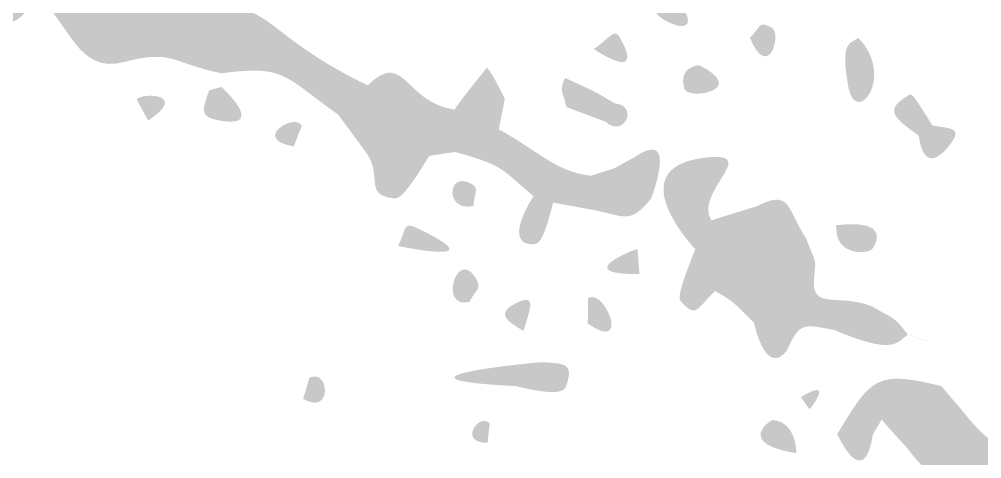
# Model space of a CAD drawing. Header units: millimetres. Extents: x 1329 to 1518, y 49 to 125.
# Drawn here: x 1357.86 to 1370.78, y 64.2 to 70.1 of the extents above; entities that cross this region are included whole.
import ezdxf

# ---------------------------------------------------------------- set-up
doc = ezdxf.new("R2010")
doc.units = ezdxf.units.MM

msp = doc.modelspace()

# ---------------------------------------------------------------- hatches: boundary and pattern name
at = {"true_color": 0x080808, "transparency": 33554687}
h = msp.add_hatch(color=18, dxfattribs=at)
edge = h.paths.add_edge_path(flags=0)
edge.add_spline(control_points=[(1357.938, 71.467), (1357.938, 71.467), (1358.009, 71.044), (1358.009, 71.044), (1357.658, 70.688), (1357.342, 70.357), (1357.285, 70.297), (1357.041, 70.245), (1356.943, 69.941), (1356.675, 70.379), (1357.572, 70.943), (1357.769, 71.421), (1357.938, 71.467)], knot_values=[0, 0, 0, 0, 1, 1, 1, 2, 2, 2, 3, 3, 3, 4, 4, 4, 4], degree=3, periodic=1)
h = msp.add_hatch(color=18, dxfattribs=at)
edge = h.paths.add_edge_path(flags=0)
edge.add_spline(control_points=[(1359.088, 71.232), (1359.393, 70.726), (1359.345, 70.525), (1359.93, 70.649), (1360.154, 70.401), (1360.1, 70.337), (1360.381, 70.288), (1361.293, 70.303), (1361.127, 69.897), (1362.54, 69.21), (1362.54, 69.21), (1362.141, 68.821), (1362.141, 68.821), (1361.411, 69.33), (1361.446, 69.488), (1360.576, 69.373), (1359.902, 69.51), (1359.932, 69.699), (1359.261, 69.522), (1358.642, 69.358), (1358.522, 70.078), (1358.116, 70.39), (1358.091, 70.728), (1358.071, 70.714), (1358.111, 70.848), (1358.203, 70.862), (1358.182, 70.884), (1358.259, 70.897), (1358.301, 70.903), (1358.298, 70.902), (1358.784, 70.971), (1358.806, 70.994), (1358.807, 70.985), (1359.088, 71.232)], knot_values=[0, 0, 0, 0, 1, 1, 1, 2, 2, 2, 3, 3, 3, 4, 4, 4, 5, 5, 5, 6, 6, 6, 7, 7, 7, 8, 8, 8, 9, 9, 9, 10, 10, 10, 11, 11, 11, 11], degree=3, periodic=1)
h = msp.add_hatch(color=18, dxfattribs=at)
edge = h.paths.add_edge_path(flags=0)
edge.add_spline(control_points=[(1358.009, 71.044), (1358.009, 71.044), (1358.111, 70.848), (1358.111, 70.848), (1358.071, 70.714), (1358.091, 70.728), (1358.116, 70.39), (1357.817, 70.019), (1357.731, 69.919), (1357.285, 70.297), (1357.342, 70.357), (1357.658, 70.688), (1358.009, 71.044)], knot_values=[0, 0, 0, 0, 1, 1, 1, 2, 2, 2, 3, 3, 3, 4, 4, 4, 4], degree=3, periodic=1)
h = msp.add_hatch(color=18, dxfattribs=at)
edge = h.paths.add_edge_path(flags=0)
edge.add_spline(control_points=[(1366.678, 70.407), (1367.154, 69.729), (1366.423, 70.097), (1366.418, 70.18), (1366.417, 70.207), (1366.418, 70.18), (1366.678, 70.407)], knot_values=[0, 0, 0, 0, 1, 1, 1, 2, 2, 2, 2], degree=3, periodic=1)
h = msp.add_hatch(color=18, dxfattribs=at)
edge = h.paths.add_edge_path(flags=0)
edge.add_spline(control_points=[(1367.67, 69.852), (1367.82, 69.989), (1367.78, 70.088), (1367.961, 69.986), (1368.109, 69.903), (1367.914, 69.251), (1367.67, 69.852)], knot_values=[0, 0, 0, 0, 1, 1, 1, 2, 2, 2, 2], degree=3, periodic=1)
h = msp.add_hatch(color=18, dxfattribs=at)
edge = h.paths.add_edge_path(flags=0)
edge.add_spline(control_points=[(1365.575, 69.698), (1365.822, 69.871), (1365.85, 69.993), (1365.94, 69.826), (1366.256, 69.241), (1365.6, 69.681), (1365.575, 69.698)], knot_values=[0, 0, 0, 0, 1, 1, 1, 2, 2, 2, 2], degree=3, periodic=1)
h = msp.add_hatch(color=18, dxfattribs=at)
edge = h.paths.add_edge_path(flags=0)
edge.add_spline(control_points=[(1369.128, 69.848), (1369.633, 69.326), (1369.088, 68.633), (1368.99, 69.198), (1368.891, 69.779), (1368.988, 69.76), (1369.128, 69.848)], knot_values=[0, 0, 0, 0, 1, 1, 1, 2, 2, 2, 2], degree=3, periodic=1)
h = msp.add_hatch(color=18, dxfattribs=at)
edge = h.paths.add_edge_path(flags=0)
edge.add_spline(control_points=[(1362.54, 69.21), (1363.035, 69.703), (1363.027, 68.985), (1363.705, 68.885), (1363.705, 68.885), (1363.883, 68.708), (1363.883, 68.708), (1363.769, 68.494), (1363.778, 68.511), (1363.769, 68.494), (1363.721, 68.394), (1363.752, 68.4), (1363.711, 68.317), (1363.711, 68.317), (1363.366, 68.267), (1363.366, 68.267), (1363.299, 68.274), (1362.877, 68.317), (1362.523, 68.305), (1362.523, 68.305), (1362.141, 68.821), (1362.141, 68.821), (1362.141, 68.821), (1362.54, 69.21), (1362.54, 69.21)], knot_values=[0, 0, 0, 0, 1, 1, 1, 2, 2, 2, 3, 3, 3, 4, 4, 4, 5, 5, 5, 6, 6, 6, 7, 7, 7, 8, 8, 8, 8], degree=3, periodic=1)
h = msp.add_hatch(color=18, dxfattribs=at)
edge = h.paths.add_edge_path(flags=0)
edge.add_spline(control_points=[(1364.141, 69.45), (1364.243, 69.314), (1364.22, 69.333), (1364.381, 69.034), (1364.381, 69.034), (1364.299, 68.621), (1364.299, 68.621), (1364.299, 68.621), (1363.883, 68.708), (1363.883, 68.708), (1363.883, 68.708), (1363.705, 68.885), (1363.705, 68.885), (1363.793, 69.022), (1364.105, 69.406), (1364.141, 69.45)], knot_values=[0, 0, 0, 0, 1, 1, 1, 2, 2, 2, 3, 3, 3, 4, 4, 4, 5, 5, 5, 5], degree=3, periodic=1)
h = msp.add_hatch(color=18, dxfattribs=at)
edge = h.paths.add_edge_path(flags=0)
edge.add_spline(control_points=[(1366.992, 69.482), (1367.668, 69.14), (1366.833, 69.009), (1366.789, 69.167), (1366.706, 69.471), (1366.978, 69.476), (1366.992, 69.482)], knot_values=[0, 0, 0, 0, 1, 1, 1, 2, 2, 2, 2], degree=3, periodic=1)
h = msp.add_hatch(color=18, dxfattribs=at)
edge = h.paths.add_edge_path(flags=0)
edge.add_spline(control_points=[(1365.189, 69.312), (1365.541, 69.145), (1365.521, 69.173), (1365.856, 68.969), (1365.856, 68.969), (1365.735, 68.722), (1365.735, 68.722), (1365.735, 68.722), (1365.207, 68.92), (1365.207, 68.92), (1365.163, 69.134), (1365.103, 69.119), (1365.189, 69.312)], knot_values=[0, 0, 0, 0, 1, 1, 1, 2, 2, 2, 3, 3, 3, 4, 4, 4, 4], degree=3, periodic=1)
h = msp.add_hatch(color=18, dxfattribs=at)
edge = h.paths.add_edge_path(flags=0)
edge.add_spline(control_points=[(1360.411, 69.146), (1360.411, 69.146), (1360.576, 69.189), (1360.576, 69.189), (1360.602, 69.165), (1361.166, 68.643), (1360.582, 68.735), (1360.284, 68.782), (1360.308, 68.858), (1360.411, 69.146)], knot_values=[0, 0, 0, 0, 1, 1, 1, 2, 2, 2, 3, 3, 3, 3], degree=3, periodic=1)
h = msp.add_hatch(color=18, dxfattribs=at)
edge = h.paths.add_edge_path(flags=0)
edge.add_spline(control_points=[(1359.591, 68.738), (1359.591, 68.738), (1359.439, 69.022), (1359.439, 69.022), (1359.499, 69.115), (1360.152, 69.107), (1359.591, 68.738)], knot_values=[0, 0, 0, 0, 1, 1, 1, 2, 2, 2, 2], degree=3, periodic=1)
h = msp.add_hatch(color=18, dxfattribs=at)
edge = h.paths.add_edge_path(flags=0)
edge.add_spline(control_points=[(1370.121, 68.672), (1370.121, 68.672), (1369.938, 68.535), (1369.938, 68.535), (1369.609, 68.775), (1369.456, 68.881), (1369.806, 69.081), (1369.842, 69.102), (1369.852, 69.107), (1370.121, 68.672)], knot_values=[0, 0, 0, 0, 1, 1, 1, 2, 2, 2, 3, 3, 3, 3], degree=3, periodic=1)
h = msp.add_hatch(color=18, dxfattribs=at)
edge = h.paths.add_edge_path(flags=0)
edge.add_spline(control_points=[(1365.856, 68.969), (1366.186, 68.941), (1365.982, 68.499), (1365.735, 68.722), (1365.735, 68.722), (1365.856, 68.969), (1365.856, 68.969)], knot_values=[0, 0, 0, 0, 1, 1, 1, 2, 2, 2, 2], degree=3, periodic=1)
h = msp.add_hatch(color=18, dxfattribs=at)
edge = h.paths.add_edge_path(flags=0)
edge.add_spline(control_points=[(1361.548, 68.392), (1360.963, 68.492), (1361.569, 68.843), (1361.65, 68.675), (1361.66, 68.653), (1361.65, 68.675), (1361.548, 68.392)], knot_values=[0, 0, 0, 0, 1, 1, 1, 2, 2, 2, 2], degree=3, periodic=1)
h = msp.add_hatch(color=18, dxfattribs=at)
edge = h.paths.add_edge_path(flags=0)
edge.add_spline(control_points=[(1363.883, 68.708), (1363.883, 68.708), (1364.299, 68.621), (1364.299, 68.621), (1364.82, 68.34), (1365.055, 68.058), (1365.531, 67.998), (1365.523, 67.941), (1365.526, 67.946), (1365.526, 67.548), (1365.526, 67.548), (1365.028, 67.639), (1365.028, 67.639), (1365.028, 67.639), (1364.765, 67.726), (1364.765, 67.726), (1364.347, 68.064), (1364.406, 68.132), (1363.711, 68.317), (1363.752, 68.4), (1363.721, 68.394), (1363.769, 68.494), (1363.778, 68.511), (1363.769, 68.494), (1363.883, 68.708)], knot_values=[0, 0, 0, 0, 1, 1, 1, 2, 2, 2, 3, 3, 3, 4, 4, 4, 5, 5, 5, 6, 6, 6, 7, 7, 7, 8, 8, 8, 8], degree=3, periodic=1)
h = msp.add_hatch(color=18, dxfattribs=at)
edge = h.paths.add_edge_path(flags=0)
edge.add_spline(control_points=[(1366.107, 68.239), (1366.717, 68.667), (1366.361, 67.739), (1366.344, 67.694), (1366.344, 67.694), (1365.844, 68.096), (1365.844, 68.096), (1365.844, 68.096), (1366.107, 68.239), (1366.107, 68.239)], knot_values=[0, 0, 0, 0, 1, 1, 1, 2, 2, 2, 3, 3, 3, 3], degree=3, periodic=1)
h = msp.add_hatch(color=18, dxfattribs=at)
edge = h.paths.add_edge_path(flags=0)
edge.add_spline(control_points=[(1370.121, 68.672), (1370.373, 68.634), (1370.521, 68.638), (1370.367, 68.431), (1370.149, 68.138), (1369.986, 68.169), (1369.938, 68.535), (1369.938, 68.535), (1370.121, 68.672), (1370.121, 68.672)], knot_values=[0, 0, 0, 0, 1, 1, 1, 2, 2, 2, 3, 3, 3, 3], degree=3, periodic=1)
h = msp.add_hatch(color=18, dxfattribs=at)
edge = h.paths.add_edge_path(flags=0)
edge.add_spline(control_points=[(1362.523, 68.305), (1362.877, 68.317), (1363.299, 68.274), (1363.366, 68.267), (1363.012, 67.676), (1362.938, 67.687), (1362.879, 67.696), (1362.483, 67.755), (1362.745, 67.975), (1362.523, 68.305)], knot_values=[0, 0, 0, 0, 1, 1, 1, 2, 2, 2, 3, 3, 3, 3], degree=3, periodic=1)
h = msp.add_hatch(color=18, dxfattribs=at)
edge = h.paths.add_edge_path(flags=0)
edge.add_spline(control_points=[(1367.153, 67.401), (1367.153, 67.401), (1366.942, 67.194), (1366.942, 67.194), (1366.942, 67.194), (1366.937, 67.013), (1366.937, 67.013), (1366.869, 67.087), (1365.888, 68.16), (1367.155, 68.249), (1367.768, 68.292), (1366.92, 67.762), (1367.153, 67.401)], knot_values=[0, 0, 0, 0, 1, 1, 1, 2, 2, 2, 3, 3, 3, 4, 4, 4, 4], degree=3, periodic=1)
h = msp.add_hatch(color=18, dxfattribs=at)
edge = h.paths.add_edge_path(flags=0)
edge.add_spline(control_points=[(1365.531, 67.998), (1365.531, 67.998), (1365.844, 68.096), (1365.844, 68.096), (1365.844, 68.096), (1366.344, 67.694), (1366.344, 67.694), (1366.051, 67.329), (1365.987, 67.467), (1365.526, 67.548), (1365.526, 67.946), (1365.523, 67.941), (1365.531, 67.998)], knot_values=[0, 0, 0, 0, 1, 1, 1, 2, 2, 2, 3, 3, 3, 4, 4, 4, 4], degree=3, periodic=1)
h = msp.add_hatch(color=18, dxfattribs=at)
edge = h.paths.add_edge_path(flags=0)
edge.add_spline(control_points=[(1363.96, 67.595), (1363.586, 67.504), (1363.6, 68.042), (1363.901, 67.905), (1364.051, 67.836), (1363.976, 67.812), (1363.96, 67.595)], knot_values=[0, 0, 0, 0, 1, 1, 1, 2, 2, 2, 2], degree=3, periodic=1)
h = msp.add_hatch(color=18, dxfattribs=at)
edge = h.paths.add_edge_path(flags=0)
edge.add_spline(control_points=[(1364.765, 67.726), (1364.765, 67.726), (1365.028, 67.639), (1365.028, 67.639), (1364.909, 67.157), (1364.85, 67.118), (1364.811, 67.093), (1364.769, 67.065), (1364.325, 67.017), (1364.765, 67.726)], knot_values=[0, 0, 0, 0, 1, 1, 1, 2, 2, 2, 3, 3, 3, 3], degree=3, periodic=1)
h = msp.add_hatch(color=18, dxfattribs=at)
edge = h.paths.add_edge_path(flags=0)
edge.add_spline(control_points=[(1367.153, 67.401), (1367.739, 67.586), (1367.738, 67.577), (1367.786, 67.601), (1368.221, 67.816), (1368.164, 67.555), (1368.427, 67.155), (1368.53, 66.864), (1368.566, 66.9), (1368.538, 66.695), (1368.466, 66.159), (1368.804, 66.443), (1369.316, 66.245), (1369.316, 66.245), (1368.806, 65.929), (1368.806, 65.929), (1368.397, 66.007), (1368.343, 66.042), (1368.172, 65.669), (1368.153, 65.627), (1367.904, 65.281), (1367.723, 66.032), (1367.751, 66.097), (1367.999, 66.662), (1367.689, 66.926), (1367.647, 66.961), (1367.546, 67.048), (1367.204, 66.453), (1366.975, 66.247), (1366.959, 66.069), (1366.752, 66.306), (1366.714, 66.35), (1366.686, 66.382), (1366.937, 67.013), (1366.937, 67.013), (1366.942, 67.194), (1366.942, 67.194), (1366.942, 67.194), (1367.153, 67.401), (1367.153, 67.401)], knot_values=[0, 0, 0, 0, 1, 1, 1, 2, 2, 2, 3, 3, 3, 4, 4, 4, 5, 5, 5, 6, 6, 6, 7, 7, 7, 8, 8, 8, 9, 9, 9, 10, 10, 10, 11, 11, 11, 12, 12, 12, 13, 13, 13, 13], degree=3, periodic=1)
h = msp.add_hatch(color=18, dxfattribs=at)
edge = h.paths.add_edge_path(flags=0)
edge.add_spline(control_points=[(1362.946, 67.057), (1363.061, 67.281), (1363.015, 67.385), (1363.184, 67.305), (1364.315, 66.771), (1362.973, 67.052), (1362.946, 67.057)], knot_values=[0, 0, 0, 0, 1, 1, 1, 2, 2, 2, 2], degree=3, periodic=1)
h = msp.add_hatch(color=18, dxfattribs=at)
edge = h.paths.add_edge_path(flags=0)
edge.add_spline(control_points=[(1368.828, 67.335), (1369.594, 67.428), (1369.34, 67.048), (1369.309, 67.013), (1369.257, 66.955), (1368.807, 66.906), (1368.828, 67.335)], knot_values=[0, 0, 0, 0, 1, 1, 1, 2, 2, 2, 2], degree=3, periodic=1)
h = msp.add_hatch(color=18, dxfattribs=at)
edge = h.paths.add_edge_path(flags=0)
edge.add_spline(control_points=[(1363.906, 66.307), (1363.492, 66.206), (1363.729, 67.005), (1363.973, 66.651), (1364.091, 66.48), (1363.992, 66.484), (1363.906, 66.307)], knot_values=[0, 0, 0, 0, 1, 1, 1, 2, 2, 2, 2], degree=3, periodic=1)
h = msp.add_hatch(color=18, dxfattribs=at)
edge = h.paths.add_edge_path(flags=0)
edge.add_spline(control_points=[(1366.19, 66.68), (1365.237, 66.67), (1366.145, 67.02), (1366.153, 67.014), (1366.175, 66.998), (1366.153, 67.014), (1366.19, 66.68)], knot_values=[0, 0, 0, 0, 1, 1, 1, 2, 2, 2, 2], degree=3, periodic=1)
h = msp.add_hatch(color=18, dxfattribs=at)
edge = h.paths.add_edge_path(flags=0)
edge.add_spline(control_points=[(1367.204, 66.453), (1367.546, 67.048), (1367.647, 66.961), (1367.689, 66.926), (1367.999, 66.662), (1367.751, 66.097), (1367.723, 66.032), (1367.458, 66.281), (1367.498, 66.285), (1367.204, 66.453)], knot_values=[0, 0, 0, 0, 1, 1, 1, 2, 2, 2, 3, 3, 3, 3], degree=3, periodic=1)
h = msp.add_hatch(color=18, dxfattribs=at)
edge = h.paths.add_edge_path(flags=0)
edge.add_spline(control_points=[(1364.631, 65.919), (1364.382, 66.059), (1364.269, 66.161), (1364.537, 66.293), (1364.815, 66.43), (1364.721, 66.212), (1364.631, 65.919)], knot_values=[0, 0, 0, 0, 1, 1, 1, 2, 2, 2, 2], degree=3, periodic=1)
h = msp.add_hatch(color=18, dxfattribs=at)
edge = h.paths.add_edge_path(flags=0)
edge.add_spline(control_points=[(1365.492, 66.019), (1365.51, 66.366), (1365.484, 66.355), (1365.51, 66.366), (1365.735, 66.466), (1366.07, 65.611), (1365.492, 66.019)], knot_values=[0, 0, 0, 0, 1, 1, 1, 2, 2, 2, 2], degree=3, periodic=1)
h = msp.add_hatch(color=18, dxfattribs=at)
edge = h.paths.add_edge_path(flags=0)
edge.add_spline(control_points=[(1369.316, 66.245), (1369.581, 66.082), (1369.59, 66.135), (1369.792, 65.866), (1369.645, 65.781), (1369.638, 65.575), (1368.806, 65.929), (1368.806, 65.929), (1369.316, 66.245), (1369.316, 66.245)], knot_values=[0, 0, 0, 0, 1, 1, 1, 2, 2, 2, 3, 3, 3, 3], degree=3, periodic=1)
h = msp.add_hatch(color=18, dxfattribs=at)
edge = h.paths.add_edge_path(flags=0)
edge.add_spline(control_points=[(1369.811, 65.86), (1369.811, 65.86), (1370.154, 65.755), (1370.154, 65.755), (1369.889, 65.829), (1369.835, 65.851), (1369.811, 65.86)], knot_values=[0, 0, 0, 0, 1, 1, 1, 2, 2, 2, 2], degree=3, periodic=1)
edge = h.paths.add_edge_path(flags=0)
edge.add_spline(control_points=[(1369.811, 65.86), (1369.811, 65.86), (1369.792, 65.866), (1369.792, 65.866), (1369.799, 65.864), (1369.804, 65.863), (1369.811, 65.86)], knot_values=[0, 0, 0, 0, 1, 1, 1, 2, 2, 2, 2], degree=3, periodic=1)
h = msp.add_hatch(color=18, dxfattribs=at)
edge = h.paths.add_edge_path(flags=0)
edge.add_spline(control_points=[(1361.672, 65.007), (1361.766, 65.293), (1361.744, 65.283), (1361.766, 65.293), (1362.024, 65.411), (1362.07, 64.774), (1361.672, 65.007)], knot_values=[0, 0, 0, 0, 1, 1, 1, 2, 2, 2, 2], degree=3, periodic=1)
h = msp.add_hatch(color=18, dxfattribs=at)
edge = h.paths.add_edge_path(flags=0)
edge.add_spline(control_points=[(1364.868, 65.498), (1364.868, 65.498), (1364.534, 65.177), (1364.534, 65.177), (1362.5, 65.28), (1364.831, 65.498), (1364.868, 65.498)], knot_values=[0, 0, 0, 0, 1, 1, 1, 2, 2, 2, 2], degree=3, periodic=1)
h = msp.add_hatch(color=18, dxfattribs=at)
edge = h.paths.add_edge_path(flags=0)
edge.add_spline(control_points=[(1364.868, 65.498), (1365.185, 65.482), (1365.308, 65.488), (1365.206, 65.184), (1365.189, 65.133), (1365.152, 65.022), (1364.534, 65.177), (1364.534, 65.177), (1364.868, 65.498), (1364.868, 65.498)], knot_values=[0, 0, 0, 0, 1, 1, 1, 2, 2, 2, 3, 3, 3, 3], degree=3, periodic=1)
h = msp.add_hatch(color=18, dxfattribs=at)
edge = h.paths.add_edge_path(flags=0)
edge.add_spline(control_points=[(1370.244, 65.176), (1370.339, 65.056), (1370.445, 64.945), (1370.54, 64.825), (1371.632, 63.438), (1372.386, 64.809), (1373.639, 63.566), (1373.692, 63.226), (1373.622, 63.225), (1373.269, 63.152), (1373.242, 63.306), (1373.082, 64.202), (1371.393, 63.591), (1370.408, 63.473), (1369.861, 64.237), (1369.777, 64.354), (1369.839, 65.121), (1369.468, 64.757), (1369.439, 64.729), (1369.321, 64.523), (1369.324, 64.542), (1369.321, 64.523), (1369.197, 63.759), (1368.86, 64.499), (1368.844, 64.534), (1369.296, 65.287), (1369.365, 65.397), (1370.244, 65.176)], knot_values=[0, 0, 0, 0, 1, 1, 1, 2, 2, 2, 3, 3, 3, 4, 4, 4, 5, 5, 5, 6, 6, 6, 7, 7, 7, 8, 8, 8, 9, 9, 9, 9], degree=3, periodic=1)
h = msp.add_hatch(color=18, dxfattribs=at)
edge = h.paths.add_edge_path(flags=0)
edge.add_spline(control_points=[(1368.354, 65.029), (1368.821, 65.314), (1368.484, 64.876), (1368.472, 64.865), (1368.472, 64.865), (1368.354, 65.029), (1368.354, 65.029)], knot_values=[0, 0, 0, 0, 1, 1, 1, 2, 2, 2, 2], degree=3, periodic=1)
h = msp.add_hatch(color=18, dxfattribs=at)
edge = h.paths.add_edge_path(flags=0)
edge.add_spline(control_points=[(1369.439, 64.729), (1369.468, 64.757), (1369.839, 65.121), (1369.777, 64.354), (1369.755, 64.388), (1369.747, 64.371), (1369.439, 64.729)], knot_values=[0, 0, 0, 0, 1, 1, 1, 2, 2, 2, 2], degree=3, periodic=1)
h = msp.add_hatch(color=18, dxfattribs=at)
edge = h.paths.add_edge_path(flags=0)
edge.add_spline(control_points=[(1364.151, 64.417), (1363.74, 64.413), (1364.043, 64.828), (1364.171, 64.681), (1364.184, 64.665), (1364.171, 64.681), (1364.151, 64.417)], knot_values=[0, 0, 0, 0, 1, 1, 1, 2, 2, 2, 2], degree=3, periodic=1)
h = msp.add_hatch(color=18, dxfattribs=at)
edge = h.paths.add_edge_path(flags=0)
edge.add_spline(control_points=[(1368.294, 64.278), (1367.473, 64.409), (1367.948, 64.727), (1367.981, 64.724), (1368.285, 64.699), (1368.293, 64.322), (1368.294, 64.278)], knot_values=[0, 0, 0, 0, 1, 1, 1, 2, 2, 2, 2], degree=3, periodic=1)

doc.saveas('drawing.dxf')
